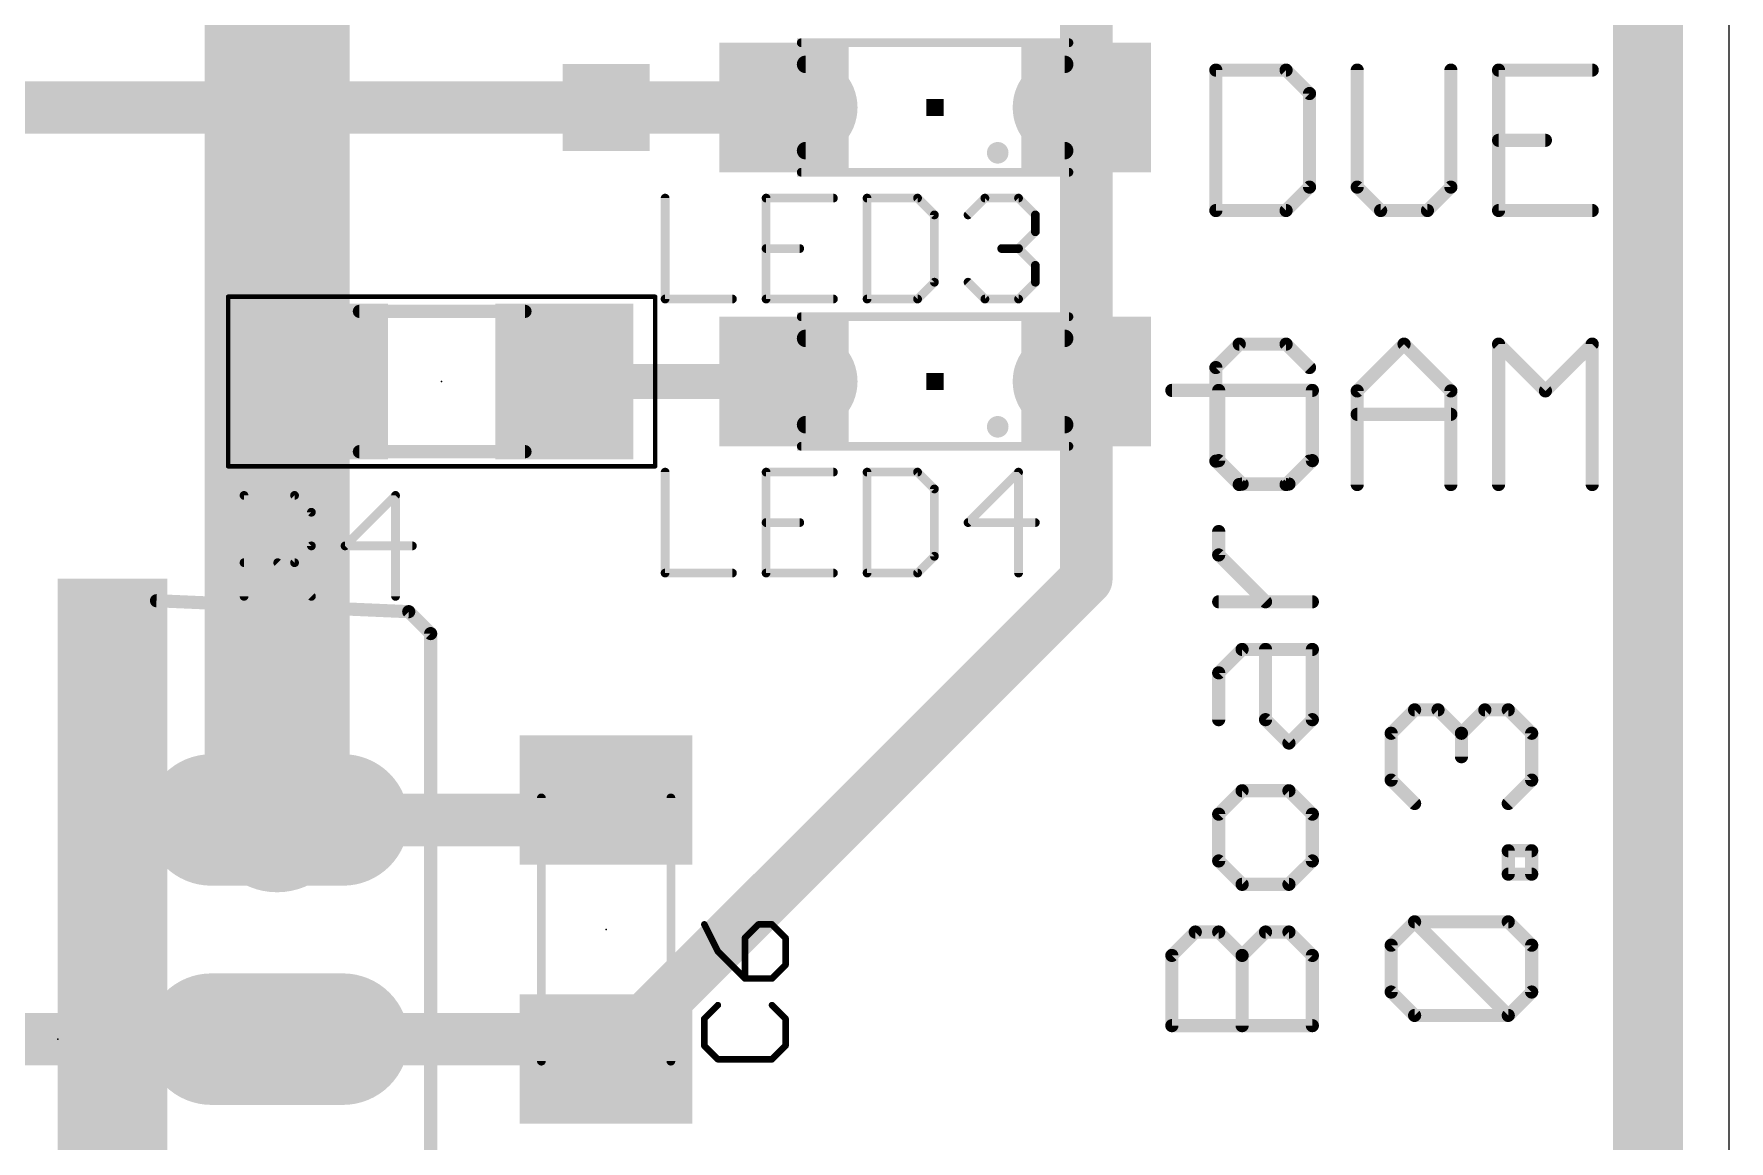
# Model space of a CAD drawing. Extents: x 0 to 50.5, y 0 to 63.5.
# Drawn here: x 30.84 to 50.47, y 34.38 to 47.21 of the extents above; entities that cross this region are included whole.
import ezdxf

# ---------------------------------------------------------------- set-up
doc = ezdxf.new("R2010")
doc.units = 0
for name, color, linetype in [('1', 22, 'CONTINUOUS'), ('16', 175, 'CONTINUOUS'), ('17', 82, 'CONTINUOUS'), ('18', 82, 'CONTINUOUS'), ('20', 7, 'CONTINUOUS'), ('21', 253, 'CONTINUOUS'), ('23', 7, 'CONTINUOUS'), ('25', 253, 'CONTINUOUS'), ('39', 22, 'CONTINUOUS'), ('51', 253, 'CONTINUOUS')]:
    doc.layers.add(name, color=color, linetype=linetype)

# ---------------------------------------------------------------- blocks, each defined once
blk = doc.blocks.new('RECT')
blk.add_solid([(-0.5, -0.5), (0.5, -0.5), (-0.5, 0.5), (0.5, 0.5)])
blk = doc.blocks.new('LONGP100')
at = {"const_width": 1}
blk.add_lwpolyline([(-0.5, 0), (0.5, 0)], dxfattribs=at)
at = {"const_width": 0.5}
for points in [[(-0.5, 0.25, 1), (-0.5, -0.25)], [(0.5, -0.25, 1), (0.5, 0.25)]]:
    blk.add_lwpolyline(points, format="xyb", dxfattribs=at)
blk = doc.blocks.new('SQUAREV')
blk.add_solid([(-0.5, -0.5), (0.5, -0.5), (-0.5, 0.5), (0.5, 0.5)])

msp = doc.modelspace()

# ---------------------------------------------------------------- linework, layer by layer
at = {"layer": '1'}
for points, const_width in [([(33.655, 43.18), (33.655, 52.495)], 1.6764), ([(43.025, 49.53), (43.025, 46.355)], 0.6096), ([(37.465, 46.355), (39.525, 46.355)], 0.6096), ([(43.025, 46.355), (43.025, 43.18)], 0.6096), ([(33.655, 38.1), (33.655, 43.18)], 1.6764), ([(34.138, 43.18), (33.655, 43.18)], 0.6096), ([(43.025, 43.18), (43.025, 40.89)], 0.6096), ([(36.982, 43.18), (39.525, 43.18)], 0.4064), ([(43.025, 40.89), (37.465, 35.33)], 0.6096), ([(37.235, 38.1), (37.465, 38.33)], 0.6096), ([(33.655, 38.1), (37.235, 38.1)], 0.6096), ([(33.655, 35.56), (30.075, 35.56)], 0.6096), ([(33.655, 35.56), (37.465, 35.56)], 0.6096), ([(37.465, 35.56), (37.465, 35.33)], 0.6096)]:
    msp.add_lwpolyline(points, dxfattribs=dict(at, const_width=const_width))
for points, const_width in [([(37.465, 46.5074, 1), (37.465, 46.2026)], 0.3048), ([(39.525, 46.2026, 1), (39.525, 46.5074)], 0.3048), ([(43.1774, 46.355, 1), (42.8726, 46.355)], 0.3048), ([(42.8726, 46.355, 1), (43.1774, 46.355)], 0.3048), ([(34.0741, 43.18, 1), (33.2359, 43.18)], 0.8382), ([(33.2359, 43.18, 1), (34.0741, 43.18)], 0.8382), ([(33.655, 43.3324, 1), (33.655, 43.0276)], 0.3048), ([(34.138, 43.0276, 1), (34.138, 43.3324)], 0.3048), ([(43.1774, 43.18, 1), (42.8726, 43.18)], 0.3048), ([(36.982, 43.2816, 1), (36.982, 43.0784)], 0.2032), ([(39.525, 43.0784, 1), (39.525, 43.2816)], 0.2032), ([(42.8726, 43.18, 1), (43.1774, 43.18)], 0.3048), ([(42.8726, 40.89, 1), (43.1774, 40.89)], 0.3048), ([(43.1328, 40.7822, 1), (42.9172, 40.9978)], 0.3048), ([(33.2359, 38.1, 1), (34.0741, 38.1)], 0.8382), ([(37.5728, 38.2222, 1), (37.3572, 38.4378)], 0.3048), ([(33.655, 38.2524, 1), (33.655, 37.9476)], 0.3048), ([(37.1272, 38.2078, 1), (37.3428, 37.9922)], 0.3048), ([(37.235, 37.9476, 1), (37.235, 38.2524)], 0.3048), ([(33.655, 35.7124, 1), (33.655, 35.4076)], 0.3048), ([(33.655, 35.4076, 1), (33.655, 35.7124)], 0.3048), ([(37.6174, 35.56, 1), (37.3126, 35.56)], 0.3048), ([(37.465, 35.4076, 1), (37.465, 35.7124)], 0.3048), ([(37.3572, 35.4378, 1), (37.5728, 35.2222)], 0.3048), ([(37.3126, 35.33, 1), (37.6174, 35.33)], 0.3048)]:
    msp.add_lwpolyline(points, format="xyb", dxfattribs=dict(at, const_width=const_width))
at = {"layer": '16'}
for points, const_width in [([(49.53, 62.865), (49.53, 0.635)], 0.8128), ([(30.48, 46.355), (37.465, 46.355)], 0.6096)]:
    msp.add_lwpolyline(points, dxfattribs=dict(at, const_width=const_width))
at = {"layer": '16', "const_width": 0.3048}
msp.add_lwpolyline([(37.465, 46.2026, 1), (37.465, 46.5074)], format="xyb", dxfattribs=at)
at = {"layer": '20'}
msp.add_line((50.47, 0), (50.47, 63.49), dxfattribs=at)
at = {"layer": '21', "const_width": 0.1524}
for points in [[(44.5262, 46.7882), (44.5262, 45.1612)], [(45.3397, 46.7882), (44.5262, 46.7882)], [(45.6109, 46.517), (45.3397, 46.7882)], [(46.1634, 46.7882), (46.1634, 45.4324)], [(47.248, 45.4324), (47.248, 46.7882)], [(48.8852, 46.7882), (47.8005, 46.7882)], [(47.8005, 46.7882), (47.8005, 45.1612)], [(45.6109, 45.4324), (45.6109, 46.517)], [(47.8005, 45.9747), (48.3428, 45.9747)], [(45.3397, 45.1612), (45.6109, 45.4324)], [(46.1634, 45.4324), (46.4345, 45.1612)], [(46.9768, 45.1612), (47.248, 45.4324)], [(44.5262, 45.1612), (45.3397, 45.1612)], [(46.4345, 45.1612), (46.9768, 45.1612)], [(47.8005, 45.1612), (48.8852, 45.1612)], [(44.7974, 43.6132), (44.5262, 43.342)], [(45.3397, 43.6132), (44.7974, 43.6132)], [(45.6109, 43.342), (45.3397, 43.6132)], [(46.1634, 43.0709), (46.7057, 43.6132)], [(46.7057, 43.6132), (47.248, 43.0709)], [(47.8005, 41.9862), (47.8005, 43.6132)], [(47.8005, 43.6132), (48.3428, 43.0709)], [(48.3428, 43.0709), (48.8852, 43.6132)], [(48.8852, 43.6132), (48.8852, 41.9862)], [(44.5262, 43.342), (44.5262, 42.2574)], [(44.0168, 43.0769), (45.6438, 43.0769)], [(44.5591, 42.2634), (44.5591, 43.0769)], [(45.6438, 43.0769), (45.6438, 42.2634)], [(46.1634, 41.9862), (46.1634, 43.0709)], [(47.248, 43.0709), (47.248, 41.9862)], [(46.1634, 42.7997), (47.248, 42.7997)], [(44.5262, 42.2574), (44.7974, 41.9862)], [(44.8303, 41.9922), (44.5591, 42.2634)], [(45.3397, 41.9862), (45.6109, 42.2574)], [(45.6438, 42.2634), (45.3726, 41.9922)], [(44.7974, 41.9862), (45.3397, 41.9862)], [(45.3726, 41.9922), (44.8303, 41.9922)], [(44.5591, 41.1702), (44.5591, 41.4414)], [(45.1015, 40.6279), (44.5591, 41.1702)], [(32.258, 40.64), (35.179, 40.513)], [(45.6438, 40.6279), (44.5591, 40.6279)], [(35.433, 40.259), (35.179, 40.513)], [(35.433, 40.259), (35.433, 30.861)], [(44.5591, 39.8043), (44.8303, 40.0754)], [(44.8303, 40.0754), (45.6438, 40.0754)], [(45.1015, 39.2619), (45.1015, 40.0754)], [(45.6438, 40.0754), (45.6438, 39.2619)], [(44.5591, 39.2619), (44.5591, 39.8043)], [(45.3726, 38.9908), (45.1015, 39.2619)], [(45.6438, 39.2619), (45.3726, 38.9908)], [(46.5568, 39.1041), (46.828, 39.3752)], [(46.828, 39.3752), (47.0991, 39.3752)], [(47.0991, 39.3752), (47.3703, 39.1041)], [(47.3703, 39.1041), (47.6415, 39.3752)], [(47.6415, 39.3752), (47.9126, 39.3752)], [(47.9126, 39.3752), (48.1838, 39.1041)], [(46.5568, 38.5617), (46.5568, 39.1041)], [(47.3703, 39.1041), (47.3703, 38.8329)], [(48.1838, 39.1041), (48.1838, 38.5617)], [(44.8303, 38.4383), (44.5591, 38.1671)], [(45.3726, 38.4383), (44.8303, 38.4383)], [(45.6438, 38.1671), (45.3726, 38.4383)], [(46.828, 38.2906), (46.5568, 38.5617)], [(48.1838, 38.5617), (47.9126, 38.2906)], [(44.5591, 38.1671), (44.5591, 37.6248)], [(45.6438, 37.6248), (45.6438, 38.1671)], [(44.5591, 37.6248), (44.8303, 37.3536)], [(45.3726, 37.3536), (45.6438, 37.6248)], [(47.9126, 37.472), (47.9126, 37.7431)], [(47.9126, 37.7431), (48.1838, 37.7431)], [(48.1838, 37.7431), (48.1838, 37.472)], [(48.1838, 37.472), (47.9126, 37.472)], [(44.8303, 37.3536), (45.3726, 37.3536)], [(46.5568, 36.6483), (46.828, 36.9195)], [(46.828, 36.9195), (47.9126, 36.9195)], [(47.9126, 35.8348), (46.828, 36.9195)], [(47.9126, 36.9195), (48.1838, 36.6483)], [(44.0168, 36.5299), (44.288, 36.8011)], [(44.288, 36.8011), (44.5591, 36.8011)], [(44.5591, 36.8011), (44.8303, 36.5299)], [(44.8303, 36.5299), (45.1015, 36.8011)], [(45.1015, 36.8011), (45.3726, 36.8011)], [(45.3726, 36.8011), (45.6438, 36.5299)], [(46.5568, 36.106), (46.5568, 36.6483)], [(48.1838, 36.6483), (48.1838, 36.106)], [(44.0168, 35.7165), (44.0168, 36.5299)], [(44.8303, 35.7165), (44.8303, 36.5299)], [(45.6438, 36.5299), (45.6438, 35.7165)], [(46.828, 35.8348), (46.5568, 36.106)], [(48.1838, 36.106), (47.9126, 35.8348)], [(45.6438, 35.7165), (44.0168, 35.7165)], [(47.9126, 35.8348), (46.828, 35.8348)]]:
    msp.add_lwpolyline(points, dxfattribs=at)
at = {"layer": '21'}
for points, const_width in [([(44.5643, 46.7882, 1), (44.4881, 46.7882)], 0.0762), ([(44.5262, 46.8263, 1), (44.5262, 46.7501)], 0.0762), ([(45.3666, 46.8151, 1), (45.3128, 46.7612)], 0.0762), ([(45.3397, 46.7501, 1), (45.3397, 46.8263)], 0.0762), ([(46.2015, 46.7882, 1), (46.1253, 46.7882)], 0.0762), ([(47.2861, 46.7882, 1), (47.2099, 46.7882)], 0.0762), ([(47.8005, 46.8263, 1), (47.8005, 46.7501)], 0.0762), ([(47.8386, 46.7882, 1), (47.7624, 46.7882)], 0.0762), ([(48.8852, 46.7501, 1), (48.8852, 46.8263)], 0.0762), ([(45.649, 46.517, 1), (45.5728, 46.517)], 0.0762), ([(45.5839, 46.4901, 1), (45.6378, 46.544)], 0.0762), ([(42, 45.7675, 1), (42, 45.8925, 1), (42, 45.7675)], 0.125), ([(47.8005, 46.0128, 1), (47.8005, 45.9366)], 0.0762), ([(48.3428, 45.9366, 1), (48.3428, 46.0128)], 0.0762), ([(45.5728, 45.4324, 1), (45.649, 45.4324)], 0.0762), ([(45.6378, 45.4054, 1), (45.5839, 45.4593)], 0.0762), ([(46.1903, 45.4593, 1), (46.1364, 45.4054)], 0.0762), ([(46.1253, 45.4324, 1), (46.2015, 45.4324)], 0.0762), ([(47.2099, 45.4324, 1), (47.2861, 45.4324)], 0.0762), ([(47.275, 45.4054, 1), (47.2211, 45.4593)], 0.0762), ([(44.5262, 45.1993, 1), (44.5262, 45.1231)], 0.0762), ([(44.4881, 45.1612, 1), (44.5643, 45.1612)], 0.0762), ([(45.3128, 45.1881, 1), (45.3666, 45.1343)], 0.0762), ([(45.3397, 45.1231, 1), (45.3397, 45.1993)], 0.0762), ([(46.4345, 45.1993, 1), (46.4345, 45.1231)], 0.0762), ([(46.4076, 45.1343, 1), (46.4615, 45.1881)], 0.0762), ([(46.9499, 45.1881, 1), (47.0038, 45.1343)], 0.0762), ([(46.9768, 45.1231, 1), (46.9768, 45.1993)], 0.0762), ([(47.8005, 45.1993, 1), (47.8005, 45.1231)], 0.0762), ([(47.7624, 45.1612, 1), (47.8386, 45.1612)], 0.0762), ([(48.8852, 45.1231, 1), (48.8852, 45.1993)], 0.0762), ([(44.7974, 43.6513, 1), (44.7974, 43.5751)], 0.0762), ([(44.8243, 43.5862, 1), (44.7704, 43.6401)], 0.0762), ([(45.3666, 43.6401, 1), (45.3128, 43.5862)], 0.0762), ([(45.3397, 43.5751, 1), (45.3397, 43.6513)], 0.0762), ([(46.7326, 43.6401, 1), (46.6787, 43.5862)], 0.0762), ([(46.7326, 43.5862, 1), (46.6787, 43.6401)], 0.0762), ([(47.8386, 43.6132, 1), (47.7624, 43.6132)], 0.0762), ([(47.8275, 43.6401, 1), (47.7736, 43.5862)], 0.0762), ([(48.9233, 43.6132, 1), (48.8471, 43.6132)], 0.0762), ([(48.9121, 43.5862, 1), (48.8582, 43.6401)], 0.0762), ([(44.5643, 43.342, 1), (44.4881, 43.342)], 0.0762), ([(44.4993, 43.369, 1), (44.5531, 43.3151)], 0.0762), ([(45.5839, 43.3151, 1), (45.6378, 43.369)], 0.0762), ([(44.0168, 43.115, 1), (44.0168, 43.0388)], 0.0762), ([(44.5972, 43.0769, 1), (44.521, 43.0769)], 0.0762), ([(45.6819, 43.0769, 1), (45.6057, 43.0769)], 0.0762), ([(45.6438, 43.0388, 1), (45.6438, 43.115)], 0.0762), ([(46.1364, 43.0978, 1), (46.1903, 43.0439)], 0.0762), ([(46.2015, 43.0709, 1), (46.1253, 43.0709)], 0.0762), ([(47.2861, 43.0709, 1), (47.2099, 43.0709)], 0.0762), ([(47.2211, 43.0439, 1), (47.275, 43.0978)], 0.0762), ([(48.3159, 43.0978, 1), (48.3698, 43.0439)], 0.0762), ([(48.3159, 43.0439, 1), (48.3698, 43.0978)], 0.0762), ([(46.1634, 42.8378, 1), (46.1634, 42.7616)], 0.0762), ([(47.248, 42.7616, 1), (47.248, 42.8378)], 0.0762), ([(42, 42.5925, 1), (42, 42.7175, 1), (42, 42.5925)], 0.125), ([(44.5531, 42.2843, 1), (44.4993, 42.2304)], 0.0762), ([(44.4881, 42.2574, 1), (44.5643, 42.2574)], 0.0762), ([(44.5861, 42.2903, 1), (44.5322, 42.2364)], 0.0762), ([(44.521, 42.2634, 1), (44.5972, 42.2634)], 0.0762), ([(45.6378, 42.2304, 1), (45.5839, 42.2843)], 0.0762), ([(45.6057, 42.2634, 1), (45.6819, 42.2634)], 0.0762), ([(45.6707, 42.2364, 1), (45.6169, 42.2903)], 0.0762), ([(44.7974, 42.0243, 1), (44.7974, 41.9481)], 0.0762), ([(44.7704, 41.9593, 1), (44.8243, 42.0131)], 0.0762), ([(44.8303, 42.0303, 1), (44.8303, 41.9541)], 0.0762), ([(44.8034, 41.9653, 1), (44.8572, 42.0192)], 0.0762), ([(45.3128, 42.0131, 1), (45.3666, 41.9593)], 0.0762), ([(45.3457, 42.0192, 1), (45.3996, 41.9653)], 0.0762), ([(45.3397, 41.9481, 1), (45.3397, 42.0243)], 0.0762), ([(45.3726, 41.9541, 1), (45.3726, 42.0303)], 0.0762), ([(46.1253, 41.9862, 1), (46.2015, 41.9862)], 0.0762), ([(47.2099, 41.9862, 1), (47.2861, 41.9862)], 0.0762), ([(47.7624, 41.9862, 1), (47.8386, 41.9862)], 0.0762), ([(48.8471, 41.9862, 1), (48.9233, 41.9862)], 0.0762), ([(44.5972, 41.4414, 1), (44.521, 41.4414)], 0.0762), ([(44.5861, 41.1972, 1), (44.5322, 41.1433)], 0.0762), ([(44.521, 41.1702, 1), (44.5972, 41.1702)], 0.0762), ([(32.2597, 40.6781, 1), (32.2563, 40.6019)], 0.0762), ([(44.5591, 40.666, 1), (44.5591, 40.5898)], 0.0762), ([(45.0745, 40.601, 1), (45.1284, 40.6549)], 0.0762), ([(45.6438, 40.5898, 1), (45.6438, 40.666)], 0.0762), ([(35.2059, 40.5399, 1), (35.1521, 40.4861)], 0.0762), ([(35.1773, 40.4749, 1), (35.1807, 40.5511)], 0.0762), ([(35.4711, 40.259, 1), (35.3949, 40.259)], 0.0762), ([(35.4061, 40.2321, 1), (35.4599, 40.2859)], 0.0762), ([(44.8303, 40.1135, 1), (44.8303, 40.0373)], 0.0762), ([(44.8572, 40.0485, 1), (44.8034, 40.1024)], 0.0762), ([(45.1396, 40.0754, 1), (45.0634, 40.0754)], 0.0762), ([(45.6819, 40.0754, 1), (45.6057, 40.0754)], 0.0762), ([(45.6438, 40.0373, 1), (45.6438, 40.1135)], 0.0762), ([(44.5972, 39.8043, 1), (44.521, 39.8043)], 0.0762), ([(44.5322, 39.8312, 1), (44.5861, 39.7773)], 0.0762), ([(44.521, 39.2619, 1), (44.5972, 39.2619)], 0.0762), ([(45.1284, 39.2889, 1), (45.0745, 39.235)], 0.0762), ([(45.0634, 39.2619, 1), (45.1396, 39.2619)], 0.0762), ([(45.6057, 39.2619, 1), (45.6819, 39.2619)], 0.0762), ([(45.6707, 39.235, 1), (45.6169, 39.2889)], 0.0762), ([(46.828, 39.4133, 1), (46.828, 39.3371)], 0.0762), ([(46.8549, 39.3483, 1), (46.801, 39.4022)], 0.0762), ([(47.1261, 39.4022, 1), (47.0722, 39.3483)], 0.0762), ([(47.0991, 39.3371, 1), (47.0991, 39.4133)], 0.0762), ([(47.6415, 39.4133, 1), (47.6415, 39.3371)], 0.0762), ([(47.6684, 39.3483, 1), (47.6145, 39.4022)], 0.0762), ([(47.9396, 39.4022, 1), (47.8857, 39.3483)], 0.0762), ([(47.9126, 39.3371, 1), (47.9126, 39.4133)], 0.0762), ([(46.5949, 39.1041, 1), (46.5187, 39.1041)], 0.0762), ([(46.5299, 39.131, 1), (46.5838, 39.0771)], 0.0762), ([(47.4084, 39.1041, 1), (47.3322, 39.1041)], 0.0762), ([(47.3434, 39.131, 1), (47.3972, 39.0771)], 0.0762), ([(47.3434, 39.0771, 1), (47.3972, 39.131)], 0.0762), ([(48.2219, 39.1041, 1), (48.1457, 39.1041)], 0.0762), ([(48.1569, 39.0771, 1), (48.2107, 39.131)], 0.0762), ([(45.3457, 39.0177, 1), (45.3996, 38.9638)], 0.0762), ([(45.3457, 38.9638, 1), (45.3996, 39.0177)], 0.0762), ([(47.3322, 38.8329, 1), (47.4084, 38.8329)], 0.0762), ([(44.8303, 38.4764, 1), (44.8303, 38.4002)], 0.0762), ([(44.8572, 38.4113, 1), (44.8034, 38.4652)], 0.0762), ([(45.3996, 38.4652, 1), (45.3457, 38.4113)], 0.0762), ([(45.3726, 38.4002, 1), (45.3726, 38.4764)], 0.0762), ([(46.5838, 38.5887, 1), (46.5299, 38.5348)], 0.0762), ([(46.5187, 38.5617, 1), (46.5949, 38.5617)], 0.0762), ([(48.1457, 38.5617, 1), (48.2219, 38.5617)], 0.0762), ([(48.2107, 38.5348, 1), (48.1569, 38.5887)], 0.0762), ([(46.801, 38.2636, 1), (46.8549, 38.3175)], 0.0762), ([(47.8857, 38.3175, 1), (47.9396, 38.2636)], 0.0762), ([(44.5972, 38.1671, 1), (44.521, 38.1671)], 0.0762), ([(44.5322, 38.194, 1), (44.5861, 38.1402)], 0.0762), ([(45.6819, 38.1671, 1), (45.6057, 38.1671)], 0.0762), ([(45.6169, 38.1402, 1), (45.6707, 38.194)], 0.0762), ([(44.5861, 37.6517, 1), (44.5322, 37.5978)], 0.0762), ([(45.6707, 37.5978, 1), (45.6169, 37.6517)], 0.0762), ([(47.9507, 37.7431, 1), (47.8745, 37.7431)], 0.0762), ([(47.9126, 37.7812, 1), (47.9126, 37.705)], 0.0762), ([(48.2219, 37.7431, 1), (48.1457, 37.7431)], 0.0762), ([(48.1838, 37.705, 1), (48.1838, 37.7812)], 0.0762), ([(44.521, 37.6248, 1), (44.5972, 37.6248)], 0.0762), ([(45.6057, 37.6248, 1), (45.6819, 37.6248)], 0.0762), ([(47.9126, 37.5101, 1), (47.9126, 37.4339)], 0.0762), ([(47.8745, 37.472, 1), (47.9507, 37.472)], 0.0762), ([(48.1457, 37.472, 1), (48.2219, 37.472)], 0.0762), ([(48.1838, 37.4339, 1), (48.1838, 37.5101)], 0.0762), ([(44.8303, 37.3917, 1), (44.8303, 37.3155)], 0.0762), ([(44.8034, 37.3267, 1), (44.8572, 37.3805)], 0.0762), ([(45.3457, 37.3805, 1), (45.3996, 37.3267)], 0.0762), ([(45.3726, 37.3155, 1), (45.3726, 37.3917)], 0.0762), ([(46.8549, 36.9464, 1), (46.801, 36.8925)], 0.0762), ([(46.828, 36.9576, 1), (46.828, 36.8814)], 0.0762), ([(46.8549, 36.8925, 1), (46.801, 36.9464)], 0.0762), ([(47.9396, 36.9464, 1), (47.8857, 36.8925)], 0.0762), ([(47.9126, 36.8814, 1), (47.9126, 36.9576)], 0.0762), ([(44.288, 36.8392, 1), (44.288, 36.763)], 0.0762), ([(44.3149, 36.7742, 1), (44.261, 36.828)], 0.0762), ([(44.5861, 36.8281, 1), (44.5322, 36.7742)], 0.0762), ([(44.5591, 36.763, 1), (44.5591, 36.8392)], 0.0762), ([(45.1015, 36.8392, 1), (45.1015, 36.763)], 0.0762), ([(45.1284, 36.7742, 1), (45.0745, 36.8281)], 0.0762), ([(45.3996, 36.828, 1), (45.3457, 36.7742)], 0.0762), ([(45.3726, 36.763, 1), (45.3726, 36.8392)], 0.0762), ([(46.5949, 36.6483, 1), (46.5187, 36.6483)], 0.0762), ([(46.5299, 36.6753, 1), (46.5838, 36.6214)], 0.0762), ([(48.2219, 36.6483, 1), (48.1457, 36.6483)], 0.0762), ([(48.1569, 36.6214, 1), (48.2107, 36.6753)], 0.0762), ([(44.0549, 36.5299, 1), (43.9787, 36.5299)], 0.0762), ([(43.9899, 36.5569, 1), (44.0438, 36.503)], 0.0762), ([(44.8684, 36.5299, 1), (44.7922, 36.5299)], 0.0762), ([(44.8034, 36.5569, 1), (44.8572, 36.503)], 0.0762), ([(44.8034, 36.503, 1), (44.8572, 36.5569)], 0.0762), ([(45.6819, 36.5299, 1), (45.6057, 36.5299)], 0.0762), ([(45.6169, 36.503, 1), (45.6707, 36.5569)], 0.0762), ([(46.5838, 36.1329, 1), (46.5299, 36.079)], 0.0762), ([(46.5187, 36.106, 1), (46.5949, 36.106)], 0.0762), ([(48.1457, 36.106, 1), (48.2219, 36.106)], 0.0762), ([(48.2107, 36.079, 1), (48.1569, 36.1329)], 0.0762), ([(44.0168, 35.7546, 1), (44.0168, 35.6784)], 0.0762), ([(43.9787, 35.7165, 1), (44.0549, 35.7165)], 0.0762), ([(44.7922, 35.7165, 1), (44.8684, 35.7165)], 0.0762), ([(45.6057, 35.7165, 1), (45.6819, 35.7165)], 0.0762), ([(45.6438, 35.6784, 1), (45.6438, 35.7546)], 0.0762), ([(46.828, 35.8729, 1), (46.828, 35.7967)], 0.0762), ([(46.801, 35.8079, 1), (46.8549, 35.8618)], 0.0762), ([(47.8857, 35.8618, 1), (47.9396, 35.8079)], 0.0762), ([(47.8857, 35.8079, 1), (47.9396, 35.8618)], 0.0762), ([(47.9126, 35.7967, 1), (47.9126, 35.8729)], 0.0762)]:
    msp.add_lwpolyline(points, format="xyb", dxfattribs=dict(at, const_width=const_width))
at = {"layer": '23'}
for p in [(41.275, 46.355), (35.56, 43.18), (41.275, 43.18), (37.465, 36.83), (31.115, 35.56)]:
    msp.add_point(p, dxfattribs=at)
at = {"layer": '25'}
for points, const_width in [([(38.1482, 45.3052), (38.1482, 44.1358)], 0.1016), ([(40.0972, 45.3052), (39.3176, 45.3052)], 0.1016), ([(39.3176, 45.3052), (39.3176, 44.1358)], 0.1016), ([(40.487, 45.3052), (40.487, 44.1358)], 0.1016), ([(41.0717, 45.3052), (40.487, 45.3052)], 0.1016), ([(41.2666, 45.1103), (41.0717, 45.3052)], 0.1016), ([(41.6564, 45.1103), (41.8513, 45.3052)], 0.1016), ([(41.8513, 45.3052), (42.2411, 45.3052)], 0.1016), ([(42.2411, 45.3052), (42.436, 45.1103)], 0.1016), ([(41.2666, 44.3307), (41.2666, 45.1103)], 0.1016), ([(42.436, 45.1103), (42.436, 44.9154)], 0.1016), ([(42.436, 44.9154), (42.2411, 44.7205)], 0.1016), ([(39.3176, 44.7205), (39.7074, 44.7205)], 0.1016), ([(42.2411, 44.7205), (42.0462, 44.7205)], 0.1016), ([(42.2411, 44.7205), (42.436, 44.5256)], 0.1016), ([(42.436, 44.5256), (42.436, 44.3307)], 0.1016), ([(41.0717, 44.1358), (41.2666, 44.3307)], 0.1016), ([(41.8513, 44.1358), (41.6564, 44.3307)], 0.1016), ([(42.436, 44.3307), (42.2411, 44.1358)], 0.1016), ([(38.1482, 44.1358), (38.9278, 44.1358)], 0.1016), ([(39.3176, 44.1358), (40.0972, 44.1358)], 0.1016), ([(40.487, 44.1358), (41.0717, 44.1358)], 0.1016), ([(42.2411, 44.1358), (41.8513, 44.1358)], 0.1016), ([(38.1482, 42.1302), (38.1482, 40.9608)], 0.1016), ([(40.0972, 42.1302), (39.3176, 42.1302)], 0.1016), ([(39.3176, 42.1302), (39.3176, 40.9608)], 0.1016), ([(40.487, 42.1302), (40.487, 40.9608)], 0.1016), ([(41.0717, 42.1302), (40.487, 42.1302)], 0.1016), ([(41.2666, 41.9353), (41.0717, 42.1302)], 0.1016), ([(42.2411, 42.1302), (41.6564, 41.5455)], 0.1016), ([(42.2411, 40.9608), (42.2411, 42.1302)], 0.1016), ([(33.272, 40.6908), (33.272, 41.8602)], 0.1016), ([(33.272, 41.8602), (33.8567, 41.8602)], 0.1016), ([(33.8567, 41.8602), (34.0516, 41.6653)], 0.1016), ([(35.0261, 41.8602), (34.4414, 41.2755)], 0.1016), ([(35.0261, 40.6908), (35.0261, 41.8602)], 0.1016), ([(41.2666, 41.1557), (41.2666, 41.9353)], 0.1016), ([(34.0516, 41.6653), (34.0516, 41.2755)], 0.1016), ([(39.3176, 41.5455), (39.7074, 41.5455)], 0.1016), ([(41.6564, 41.5455), (42.436, 41.5455)], 0.1016), ([(34.0516, 41.2755), (33.8567, 41.0806)], 0.1016), ([(34.4414, 41.2755), (35.221, 41.2755)], 0.1016), ([(33.8567, 41.0806), (33.272, 41.0806)], 0.1016), ([(33.6618, 41.0806), (34.0516, 40.6908)], 0.1016), ([(41.0717, 40.9608), (41.2666, 41.1557)], 0.1016), ([(38.1482, 40.9608), (38.9278, 40.9608)], 0.1016), ([(39.3176, 40.9608), (40.0972, 40.9608)], 0.1016), ([(40.487, 40.9608), (41.0717, 40.9608)], 0.1016), ([(38.6023, 36.8897), (38.7591, 36.5761)], 0.0762), ([(39.2294, 36.8897), (39.0726, 36.7329)], 0.0762), ([(39.3861, 36.8897), (39.2294, 36.8897)], 0.0762), ([(39.5429, 36.7329), (39.3861, 36.8897)], 0.0762), ([(39.0726, 36.7329), (39.0726, 36.2626)], 0.0762), ([(39.5429, 36.4193), (39.5429, 36.7329)], 0.0762), ([(38.7591, 36.5761), (39.0726, 36.2626)], 0.0762), ([(39.3861, 36.2626), (39.5429, 36.4193)], 0.0762), ([(39.0726, 36.2626), (39.3861, 36.2626)], 0.0762), ([(38.7591, 35.9541), (38.6023, 35.7974)], 0.0762), ([(39.5429, 35.7974), (39.3861, 35.9541)], 0.0762), ([(38.6023, 35.7974), (38.6023, 35.4838)], 0.0762), ([(39.5429, 35.4838), (39.5429, 35.7974)], 0.0762), ([(38.6023, 35.4838), (38.7591, 35.3271)], 0.0762), ([(38.7591, 35.3271), (39.3861, 35.3271)], 0.0762), ([(39.3861, 35.3271), (39.5429, 35.4838)], 0.0762)]:
    msp.add_lwpolyline(points, dxfattribs=dict(at, const_width=const_width))
for points, const_width in [([(38.1736, 45.3052, 1), (38.1228, 45.3052)], 0.0508), ([(39.3176, 45.3306, 1), (39.3176, 45.2798)], 0.0508), ([(39.343, 45.3052, 1), (39.2922, 45.3052)], 0.0508), ([(40.0972, 45.2798, 1), (40.0972, 45.3306)], 0.0508), ([(40.5124, 45.3052, 1), (40.4616, 45.3052)], 0.0508), ([(40.487, 45.3306, 1), (40.487, 45.2798)], 0.0508), ([(41.0897, 45.3232, 1), (41.0537, 45.2872)], 0.0508), ([(41.0717, 45.2798, 1), (41.0717, 45.3306)], 0.0508), ([(41.8513, 45.3306, 1), (41.8513, 45.2798)], 0.0508), ([(41.8693, 45.2872, 1), (41.8333, 45.3232)], 0.0508), ([(42.2591, 45.3232, 1), (42.2231, 45.2872)], 0.0508), ([(42.2411, 45.2798, 1), (42.2411, 45.3306)], 0.0508), ([(41.292, 45.1103, 1), (41.2412, 45.1103)], 0.0508), ([(41.2486, 45.0923, 1), (41.2846, 45.1283)], 0.0508), ([(41.6384, 45.1283, 1), (41.6744, 45.0923)], 0.0508), ([(42.4614, 45.1103, 1), (42.4106, 45.1103)], 0.0508), ([(42.418, 45.0923, 1), (42.454, 45.1283)], 0.0508), ([(42.454, 44.8974, 1), (42.418, 44.9334)], 0.0508), ([(39.3176, 44.7459, 1), (39.3176, 44.6951)], 0.0508), ([(39.7074, 44.6951, 1), (39.7074, 44.7459)], 0.0508), ([(42.0462, 44.7459, 1), (42.0462, 44.6951)], 0.0508), ([(42.2591, 44.7385, 1), (42.2231, 44.7025)], 0.0508), ([(42.2231, 44.7385, 1), (42.2591, 44.7025)], 0.0508), ([(42.2411, 44.6951, 1), (42.2411, 44.7459)], 0.0508), ([(42.4106, 44.9154, 1), (42.4614, 44.9154)], 0.0508), ([(42.4614, 44.5256, 1), (42.4106, 44.5256)], 0.0508), ([(42.418, 44.5076, 1), (42.454, 44.5436)], 0.0508), ([(41.2846, 44.3127, 1), (41.2486, 44.3487)], 0.0508), ([(41.6744, 44.3487, 1), (41.6384, 44.3127)], 0.0508), ([(42.454, 44.3127, 1), (42.418, 44.3487)], 0.0508), ([(38.1482, 44.1612, 1), (38.1482, 44.1104)], 0.0508), ([(38.9278, 44.1104, 1), (38.9278, 44.1612)], 0.0508), ([(39.3176, 44.1612, 1), (39.3176, 44.1104)], 0.0508), ([(40.0972, 44.1104, 1), (40.0972, 44.1612)], 0.0508), ([(40.487, 44.1612, 1), (40.487, 44.1104)], 0.0508), ([(41.0537, 44.1538, 1), (41.0897, 44.1178)], 0.0508), ([(41.0717, 44.1104, 1), (41.0717, 44.1612)], 0.0508), ([(41.2412, 44.3307, 1), (41.292, 44.3307)], 0.0508), ([(41.8513, 44.1612, 1), (41.8513, 44.1104)], 0.0508), ([(41.8333, 44.1178, 1), (41.8693, 44.1538)], 0.0508), ([(42.2231, 44.1538, 1), (42.2591, 44.1178)], 0.0508), ([(42.2411, 44.1104, 1), (42.2411, 44.1612)], 0.0508), ([(42.4106, 44.3307, 1), (42.4614, 44.3307)], 0.0508), ([(38.1228, 44.1358, 1), (38.1736, 44.1358)], 0.0508), ([(39.2922, 44.1358, 1), (39.343, 44.1358)], 0.0508), ([(40.4616, 44.1358, 1), (40.5124, 44.1358)], 0.0508), ([(38.1736, 42.1302, 1), (38.1228, 42.1302)], 0.0508), ([(39.3176, 42.1556, 1), (39.3176, 42.1048)], 0.0508), ([(39.343, 42.1302, 1), (39.2922, 42.1302)], 0.0508), ([(40.0972, 42.1048, 1), (40.0972, 42.1556)], 0.0508), ([(40.5124, 42.1302, 1), (40.4616, 42.1302)], 0.0508), ([(40.487, 42.1556, 1), (40.487, 42.1048)], 0.0508), ([(41.0897, 42.1482, 1), (41.0537, 42.1122)], 0.0508), ([(41.0717, 42.1048, 1), (41.0717, 42.1556)], 0.0508), ([(42.2665, 42.1302, 1), (42.2157, 42.1302)], 0.0508), ([(42.2591, 42.1122, 1), (42.2231, 42.1482)], 0.0508), ([(33.2974, 41.8602, 1), (33.2466, 41.8602)], 0.0508), ([(33.272, 41.8856, 1), (33.272, 41.8348)], 0.0508), ([(33.8747, 41.8782, 1), (33.8387, 41.8422)], 0.0508), ([(33.8567, 41.8348, 1), (33.8567, 41.8856)], 0.0508), ([(35.0515, 41.8602, 1), (35.0007, 41.8602)], 0.0508), ([(35.0441, 41.8422, 1), (35.0081, 41.8782)], 0.0508), ([(41.292, 41.9353, 1), (41.2412, 41.9353)], 0.0508), ([(41.2486, 41.9173, 1), (41.2846, 41.9533)], 0.0508), ([(34.077, 41.6653, 1), (34.0262, 41.6653)], 0.0508), ([(34.0336, 41.6473, 1), (34.0696, 41.6833)], 0.0508), ([(39.3176, 41.5709, 1), (39.3176, 41.5201)], 0.0508), ([(39.7074, 41.5201, 1), (39.7074, 41.5709)], 0.0508), ([(41.6384, 41.5635, 1), (41.6744, 41.5275)], 0.0508), ([(41.6564, 41.5709, 1), (41.6564, 41.5201)], 0.0508), ([(42.436, 41.5201, 1), (42.436, 41.5709)], 0.0508), ([(34.0262, 41.2755, 1), (34.077, 41.2755)], 0.0508), ([(34.0696, 41.2575, 1), (34.0336, 41.2935)], 0.0508), ([(34.4234, 41.2935, 1), (34.4594, 41.2575)], 0.0508), ([(34.4414, 41.3009, 1), (34.4414, 41.2501)], 0.0508), ([(35.221, 41.2501, 1), (35.221, 41.3009)], 0.0508), ([(33.272, 41.106, 1), (33.272, 41.0552)], 0.0508), ([(33.6798, 41.0986, 1), (33.6438, 41.0626)], 0.0508), ([(33.8387, 41.0986, 1), (33.8747, 41.0626)], 0.0508), ([(33.8567, 41.0552, 1), (33.8567, 41.106)], 0.0508), ([(41.2412, 41.1557, 1), (41.292, 41.1557)], 0.0508), ([(41.2846, 41.1377, 1), (41.2486, 41.1737)], 0.0508), ([(38.1482, 40.9862, 1), (38.1482, 40.9354)], 0.0508), ([(38.1228, 40.9608, 1), (38.1736, 40.9608)], 0.0508), ([(38.9278, 40.9354, 1), (38.9278, 40.9862)], 0.0508), ([(39.3176, 40.9862, 1), (39.3176, 40.9354)], 0.0508), ([(39.2922, 40.9608, 1), (39.343, 40.9608)], 0.0508), ([(40.0972, 40.9354, 1), (40.0972, 40.9862)], 0.0508), ([(40.487, 40.9862, 1), (40.487, 40.9354)], 0.0508), ([(40.4616, 40.9608, 1), (40.5124, 40.9608)], 0.0508), ([(41.0537, 40.9788, 1), (41.0897, 40.9428)], 0.0508), ([(41.0717, 40.9354, 1), (41.0717, 40.9862)], 0.0508), ([(42.2157, 40.9608, 1), (42.2665, 40.9608)], 0.0508), ([(33.2466, 40.6908, 1), (33.2974, 40.6908)], 0.0508), ([(34.0336, 40.6728, 1), (34.0696, 40.7088)], 0.0508), ([(35.0007, 40.6908, 1), (35.0515, 40.6908)], 0.0508), ([(38.6193, 36.8982, 1), (38.5853, 36.8811)], 0.0381), ([(39.2294, 36.9087, 1), (39.2294, 36.8706)], 0.0381), ([(39.2428, 36.8762, 1), (39.2159, 36.9031)], 0.0381), ([(39.3996, 36.9031, 1), (39.3727, 36.8762)], 0.0381), ([(39.3861, 36.8706, 1), (39.3861, 36.9087)], 0.0381), ([(39.0591, 36.7464, 1), (39.0861, 36.7194)], 0.0381), ([(39.0917, 36.7329, 1), (39.0536, 36.7329)], 0.0381), ([(39.562, 36.7329, 1), (39.5239, 36.7329)], 0.0381), ([(39.5294, 36.7194, 1), (39.5564, 36.7464)], 0.0381), ([(38.7725, 36.5896, 1), (38.7456, 36.5626)], 0.0381), ([(38.742, 36.5676, 1), (38.7761, 36.5846)], 0.0381), ([(39.5239, 36.4193, 1), (39.562, 36.4193)], 0.0381), ([(39.5564, 36.4059, 1), (39.5294, 36.4328)], 0.0381), ([(39.0726, 36.2816, 1), (39.0726, 36.2435)], 0.0381), ([(39.0536, 36.2626, 1), (39.0917, 36.2626)], 0.0381), ([(39.0591, 36.2491, 1), (39.0861, 36.2761)], 0.0381), ([(39.3727, 36.2761, 1), (39.3996, 36.2491)], 0.0381), ([(39.3861, 36.2435, 1), (39.3861, 36.2816)], 0.0381), ([(38.7725, 35.9407, 1), (38.7456, 35.9676)], 0.0381), ([(39.3996, 35.9676, 1), (39.3727, 35.9407)], 0.0381), ([(38.6213, 35.7974, 1), (38.5832, 35.7974)], 0.0381), ([(38.5888, 35.8108, 1), (38.6158, 35.7839)], 0.0381), ([(39.562, 35.7974, 1), (39.5239, 35.7974)], 0.0381), ([(39.5294, 35.7839, 1), (39.5564, 35.8108)], 0.0381), ([(38.5832, 35.4838, 1), (38.6213, 35.4838)], 0.0381), ([(38.6158, 35.4973, 1), (38.5888, 35.4704)], 0.0381), ([(38.7591, 35.3461, 1), (38.7591, 35.308)], 0.0381), ([(38.7456, 35.3136, 1), (38.7725, 35.3405)], 0.0381), ([(39.3727, 35.3405, 1), (39.3996, 35.3136)], 0.0381), ([(39.3861, 35.308, 1), (39.3861, 35.3461)], 0.0381), ([(39.5239, 35.4838, 1), (39.562, 35.4838)], 0.0381), ([(39.5564, 35.4704, 1), (39.5294, 35.4973)], 0.0381)]:
    msp.add_lwpolyline(points, format="xyb", dxfattribs=dict(at, const_width=const_width))
at = {"layer": '39', "const_width": 0.0508}
for points in [[(33.087, 42.197), (33.087, 44.163)], [(33.087, 44.163), (38.033, 44.163)], [(38.033, 44.163), (38.033, 42.197)], [(38.033, 42.197), (33.087, 42.197)]]:
    msp.add_lwpolyline(points, dxfattribs=at)
at = {"layer": '39', "const_width": 0.0254}
for points in [[(33.0997, 44.163, 1), (33.0743, 44.163)], [(33.087, 44.1757, 1), (33.087, 44.1503)], [(38.0457, 44.163, 1), (38.0203, 44.163)], [(38.033, 44.1503, 1), (38.033, 44.1757)], [(33.087, 42.2097, 1), (33.087, 42.1843)], [(33.0743, 42.197, 1), (33.0997, 42.197)], [(38.0203, 42.197, 1), (38.0457, 42.197)], [(38.033, 42.1843, 1), (38.033, 42.2097)]]:
    msp.add_lwpolyline(points, format="xyb", dxfattribs=at)
at = {"layer": '51'}
for points, const_width in [([(39.725, 47.105), (42.825, 47.105)], 0.1016), ([(42.825, 45.605), (39.725, 45.605)], 0.1016), ([(34.6075, 43.9928), (36.5252, 43.9928)], 0.1524), ([(39.725, 43.93), (42.825, 43.93)], 0.1016), ([(34.6075, 42.3672), (36.5252, 42.3672)], 0.1524), ([(42.825, 42.43), (39.725, 42.43)], 0.1016), ([(36.715, 35.305), (36.715, 38.355)], 0.1016), ([(38.215, 38.355), (38.215, 35.305)], 0.1016)]:
    msp.add_lwpolyline(points, dxfattribs=dict(at, const_width=const_width))
for points, const_width in [([(39.725, 47.1304, 1), (39.725, 47.0796)], 0.0508), ([(42.825, 47.0796, 1), (42.825, 47.1304)], 0.0508), ([(39.775, 45.855, 1), (39.775, 46.855)], 0.2032), ([(39.775, 46.9058, 1), (39.775, 46.8042)], 0.1016), ([(42.775, 46.855, 1), (42.775, 45.855)], 0.2032), ([(42.775, 46.8042, 1), (42.775, 46.9058)], 0.1016), ([(39.775, 45.9058, 1), (39.775, 45.8042)], 0.1016), ([(42.775, 45.8042, 1), (42.775, 45.9058)], 0.1016), ([(39.725, 45.6304, 1), (39.725, 45.5796)], 0.0508), ([(42.825, 45.5796, 1), (42.825, 45.6304)], 0.0508), ([(34.6075, 44.0309, 1), (34.6075, 43.9547)], 0.0762), ([(36.5252, 43.9547, 1), (36.5252, 44.0309)], 0.0762), ([(39.725, 43.9554, 1), (39.725, 43.9046)], 0.0508), ([(42.825, 43.9046, 1), (42.825, 43.9554)], 0.0508), ([(39.775, 42.68, 1), (39.775, 43.68)], 0.2032), ([(39.775, 43.7308, 1), (39.775, 43.6292)], 0.1016), ([(42.775, 43.68, 1), (42.775, 42.68)], 0.2032), ([(42.775, 43.6292, 1), (42.775, 43.7308)], 0.1016), ([(39.775, 42.7308, 1), (39.775, 42.6292)], 0.1016), ([(42.775, 42.6292, 1), (42.775, 42.7308)], 0.1016), ([(34.6075, 42.4053, 1), (34.6075, 42.3291)], 0.0762), ([(36.5252, 42.3291, 1), (36.5252, 42.4053)], 0.0762), ([(39.725, 42.4554, 1), (39.725, 42.4046)], 0.0508), ([(42.825, 42.4046, 1), (42.825, 42.4554)], 0.0508), ([(36.7404, 38.355, 1), (36.6896, 38.355)], 0.0508), ([(38.2404, 38.355, 1), (38.1896, 38.355)], 0.0508), ([(36.6896, 35.305, 1), (36.7404, 35.305)], 0.0508), ([(38.1896, 35.305, 1), (38.2404, 35.305)], 0.0508)]:
    msp.add_lwpolyline(points, format="xyb", dxfattribs=dict(at, const_width=const_width))

# ---------------------------------------------------------------- block references
at = {"layer": '1'}
for p, xscale, yscale, rotation in [((39.525, 46.355), 1.5, 1.5, 180), ((43.025, 46.355), 1.5, 1.5, 180), ((34.138, 43.18), 1.6, 1.803, 180), ((36.982, 43.18), 1.6, 1.803, 180), ((39.525, 43.18), 1.5, 1.5, 180), ((43.025, 43.18), 1.5, 1.5, 180), ((37.465, 38.33), 1.5, 2, 270), ((37.465, 35.33), 1.5, 2, 270)]:
    msp.add_blockref('RECT', p, dxfattribs=dict(at, xscale=xscale, yscale=yscale, rotation=rotation))
at = {"layer": '17', "xscale": 1.524, "yscale": 1.524, "rotation": 180}
for p in [(33.655, 38.1), (33.655, 38.1), (33.655, 35.56), (33.655, 35.56)]:
    msp.add_blockref('LONGP100', p, dxfattribs=at)
at = {"layer": '18', "xscale": 1.0064, "yscale": 1.0064}
msp.add_blockref('SQUAREV', (37.465, 46.355), dxfattribs=at)
msp.add_blockref('SQUAREV', (37.465, 46.355), dxfattribs=at)
at = {"layer": '21'}
for p, xscale, yscale, rotation in [((41.275, 46.355), 0.2, 0.2, 180), ((41.275, 43.18), 0.2, 0.2, 180), ((31.496, 35.56), 10.668, 0.762, 90), ((32.131, 39.9415), 1.905, 0.508, 90), ((32.131, 36.83), 0.762, 0.508, 90), ((32.131, 34.29), 0.762, 0.508, 90)]:
    msp.add_blockref('RECT', p, dxfattribs=dict(at, xscale=xscale, yscale=yscale, rotation=rotation))
at = {"layer": '51'}
for p, xscale, yscale in [((39.9, 46.955), 0.45, 0.4), ((39.9, 45.755), 0.45, 0.4), ((40.1875, 45.9175), 0.175, 0.325), ((39.9, 43.78), 0.45, 0.4), ((40.1875, 42.7425), 0.175, 0.325), ((39.9, 42.58), 0.45, 0.4)]:
    msp.add_blockref('RECT', p, dxfattribs=dict(at, xscale=xscale, yscale=yscale))
for p, xscale, yscale, rotation in [((42.65, 46.955), 0.45, 0.4, 180), ((42.3625, 46.7925), 0.175, 0.325, 180), ((42.65, 45.755), 0.45, 0.4, 180), ((34.2392, 43.18), 0.7366, 1.7526, 180), ((36.8808, 43.18), 0.7366, 1.7526, 180), ((42.65, 43.78), 0.45, 0.4, 180), ((42.3625, 43.6175), 0.175, 0.325, 180), ((42.65, 42.58), 0.45, 0.4, 180), ((32.131, 38.1), 1.778, 0.508, 90), ((37.465, 38.18), 0.5, 1.6, 270), ((32.131, 35.56), 1.778, 0.508, 90), ((37.465, 35.48), 0.5, 1.6, 270)]:
    msp.add_blockref('RECT', p, dxfattribs=dict(at, xscale=xscale, yscale=yscale, rotation=rotation))

doc.saveas('drawing.dxf')
